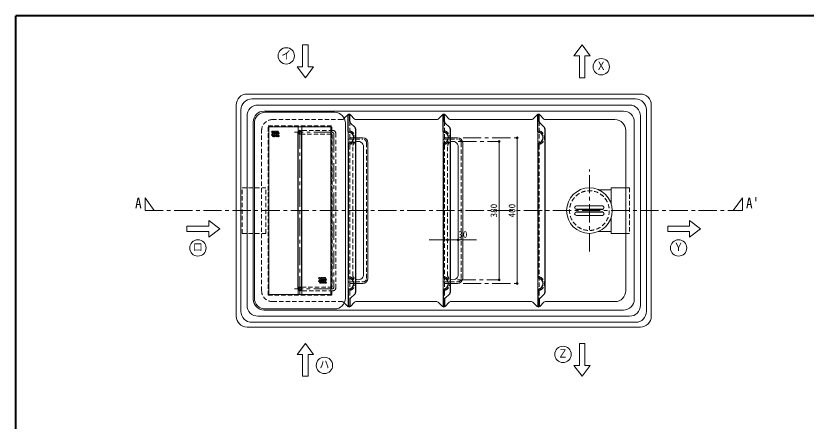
# Model space of a CAD drawing. Units: millimetres at full size, sheet at 1:10; details may follow other scales. Extents: x -2101 to 1949, y -1404 to 1406.
# Drawn here: x -2101 to 70, y 293 to 1406 of the extents above; entities that cross this region are included whole.
import ezdxf
from ezdxf.enums import TextEntityAlignment as Align

# ---------------------------------------------------------------- set-up
doc = ezdxf.new("R2010")
doc.units = ezdxf.units.MM
doc.header["$LTSCALE"] = 10
doc.header["$PDMODE"] = 32
doc.header["$PDSIZE"] = 5
doc.linetypes.add('CHAIN1', pattern=[8, 5, -1, 1, -1])
doc.linetypes.add('DASHED1', pattern=[1.8, 1.2, -0.6])
doc.layers.add('0-0____1', color=7, linetype='Continuous', lineweight=18)
doc.styles.add('ＭＳ ゴシック', font='')
doc.styles.get('ＭＳ ゴシック').set_extended_font_data('MS Gothic')

msp = doc.modelspace()

# ---------------------------------------------------------------- linework, layer by layer
at = {"layer": '0-0____1', "color": 1, "lineweight": 40}
for p in [(-2100.6, -1403.88), (1949.4, 1406.12)]:
    msp.add_line(p, (-2100.6, 1406.12), dxfattribs=at)
at = {"layer": '0-0____1', "color": 4, "lineweight": 9}
for p, q in [((-1313.1, 1326.12), (-1313.1, 1266.12)), ((-1298.1, 1326.12), (-1313.1, 1326.12)), ((-1298.1, 1266.12), (-1298.1, 1326.12)), ((-523.1, 1296.12), (-545.6, 1326.12)), ((-553.1, 1296.12), (-553.1, 1236.12)), ((-523.1, 1296.12), (-538.1, 1296.12)), ((-1328.1, 1266.12), (-1313.1, 1266.12)), ((-1328.1, 1266.12), (-1305.6, 1236.12)), ((-1283.1, 1266.12), (-1305.6, 1236.12)), ((-1298.1, 1266.12), (-1283.1, 1266.12)), ((-1452.39, 1177.9), (-398.81, 1177.9)), ((-415.6, 1161.12), (-1435.6, 1161.12)), ((-1482.39, 594.33), (-1482.39, 1147.9)), ((-1465.6, 611.12), (-1465.6, 1131.12)), ((-1418.81, 1144.33), (-432.39, 1144.33)), ((-385.6, 611.12), (-385.6, 1131.12)), ((-368.81, 1147.9), (-368.81, 594.33)), ((-1448.81, 627.9), (-1448.81, 1114.33)), ((-402.39, 1114.33), (-402.39, 627.9)), ((-1187.6, 1088.05), (-1187.6, 1055.18)), ((-927.6, 1088.05), (-927.6, 1055.18)), ((-667.6, 1088.05), (-667.6, 1055.18)), ((-1147.6, 1071.12), (-1167.6, 1071.12)), ((-887.6, 1071.12), (-907.6, 1071.12)), ((-723.6, 1071.12), (-723.6, 671.12)), ((-1145.6, 1046.12), (-1145.6, 696.12)), ((-1133.6, 1057.12), (-1133.6, 685.12)), ((-885.6, 1046.12), (-885.6, 696.12)), ((-873.6, 1057.12), (-873.6, 685.12)), ((-773.6, 681.12), (-773.6, 1061.12)), ((-465.6, 933.62), (-425.6, 933.62)), ((-465.6, 933.62), (-465.6, 888.62)), ((-465.6, 928.62), (-501.11, 928.62)), ((-561.1, 884.62), (-490.1, 884.62)), ((-561.1, 874.62), (-490.1, 874.62)), ((-561.1, 867.62), (-490.1, 867.62)), ((-561.1, 857.62), (-490.1, 857.62)), ((-1570.6, 828.62), (-1630.6, 828.62)), ((-1570.6, 843.62), (-1540.6, 821.12)), ((-1570.6, 828.62), (-1570.6, 843.62)), ((-250.6, 828.62), (-310.6, 828.62)), ((-250.6, 843.62), (-220.6, 821.12)), ((-250.6, 828.62), (-250.6, 843.62)), ((-1570.6, 798.62), (-1540.6, 821.12)), ((-1570.6, 798.62), (-1570.6, 813.62)), ((-465.6, 813.62), (-501.11, 813.62)), ((-250.6, 798.62), (-220.6, 821.12)), ((-250.6, 798.62), (-250.6, 813.62)), ((-965.6, 791.12), (-835.6, 791.12)), ((-1187.6, 654.18), (-1187.6, 687.05)), ((-927.6, 654.18), (-927.6, 687.05)), ((-667.6, 654.18), (-667.6, 687.05)), ((-1147.6, 671.12), (-1167.6, 671.12)), ((-887.6, 671.12), (-907.6, 671.12)), ((-1418.81, 597.9), (-432.39, 597.9)), ((-1452.39, 564.33), (-398.81, 564.33)), ((-1435.6, 581.12), (-415.6, 581.12)), ((-1283.1, 476.12), (-1305.6, 506.12)), ((-553.1, 506.12), (-553.1, 446.12)), ((-538.1, 506.12), (-553.1, 506.12)), ((-538.1, 446.12), (-538.1, 506.12)), ((-1313.1, 476.12), (-1313.1, 416.12)), ((-1283.1, 476.12), (-1298.1, 476.12)), ((-568.1, 446.12), (-553.1, 446.12)), ((-568.1, 446.12), (-545.6, 416.12)), ((-523.1, 446.12), (-545.6, 416.12)), ((-538.1, 446.12), (-523.1, 446.12))]:
    msp.add_line(p, q, dxfattribs=at)
at = {"layer": '0-0____1'}
for p, q in [((-385.6, 1191.12), (-1465.6, 1191.12)), ((-1495.6, 581.12), (-1495.6, 1161.12)), ((-355.6, 581.12), (-355.6, 1161.12)), ((-1225.6, 1141.12), (-1415.6, 1141.12)), ((-1198.86, 1124.72), (-1189.17, 1134.61)), ((-1170.28, 1122.62), (-1182.03, 1134.61)), ((-940.92, 1122.62), (-929.17, 1134.61)), ((-910.28, 1122.62), (-922.03, 1134.61)), ((-680.92, 1122.62), (-669.17, 1134.61)), ((-650.28, 1122.62), (-662.03, 1134.61)), ((-1445.6, 631.12), (-1445.6, 1111.12)), ((-1195.6, 631.12), (-1195.6, 1111.12)), ((-944.49, 1121.12), (-1166.71, 1121.12)), ((-684.49, 1121.12), (-906.71, 1121.12)), ((-455.6, 1121.12), (-646.71, 1121.12)), ((-1405.6, 641.12), (-1405.6, 1101.12)), ((-1235.6, 1101.12), (-1405.6, 1101.12)), ((-1325.6, 1101.12), (-1325.6, 1086.12)), ((-1315.6, 1101.12), (-1315.6, 1086.12)), ((-1235.6, 641.12), (-1235.6, 1101.12)), ((-425.6, 651.12), (-425.6, 1091.12)), ((-561.1, 884.12), (-490.1, 884.12)), ((-561.1, 875.12), (-490.1, 875.12)), ((-561.1, 867.12), (-490.1, 867.12)), ((-561.1, 858.12), (-490.1, 858.12)), ((-1325.6, 641.12), (-1325.6, 656.12)), ((-1315.6, 641.12), (-1315.6, 656.12)), ((-1405.6, 641.12), (-1235.6, 641.12)), ((-1198.86, 617.51), (-1189.17, 607.62)), ((-1170.28, 619.61), (-1182.03, 607.62)), ((-1166.71, 621.12), (-944.49, 621.12)), ((-940.92, 619.61), (-929.17, 607.62)), ((-910.28, 619.61), (-922.03, 607.62)), ((-906.71, 621.12), (-684.49, 621.12)), ((-680.92, 619.61), (-669.17, 607.62)), ((-650.28, 619.61), (-662.03, 607.62)), ((-646.71, 621.12), (-455.6, 621.12)), ((-1415.6, 601.12), (-1225.6, 601.12)), ((-1465.6, 551.12), (-385.6, 551.12))]:
    msp.add_line(p, q, dxfattribs=at)
at = {"layer": '0-0____1', "color": 5, "lineweight": 25}
for p, q in [((-1183.6, 1134.12), (-1187.6, 1134.12)), ((-1187.6, 1088.05), (-1187.6, 1134.12)), ((-1183.6, 1116.19), (-1183.6, 1134.12)), ((-923.6, 1134.12), (-927.6, 1134.12)), ((-927.6, 1088.05), (-927.6, 1134.12)), ((-923.6, 1116.19), (-923.6, 1134.12)), ((-663.6, 1134.12), (-667.6, 1134.12)), ((-667.6, 1088.05), (-667.6, 1134.12)), ((-663.6, 1116.19), (-663.6, 1134.12)), ((-1182.14, 1112.65), (-1169.07, 1099.58)), ((-922.14, 1112.65), (-909.07, 1099.58)), ((-662.14, 1112.65), (-649.07, 1099.58)), ((-1325.6, 656.12), (-1325.6, 1086.12)), ((-1315.6, 656.12), (-1315.6, 1086.12)), ((-1167.6, 1096.05), (-1167.6, 646.19)), ((-907.6, 1096.05), (-907.6, 646.19)), ((-647.6, 1096.05), (-647.6, 646.19)), ((-1187.6, 1055.18), (-1187.6, 687.05)), ((-927.6, 1055.18), (-927.6, 687.05)), ((-667.6, 1055.18), (-667.6, 687.05)), ((-1187.6, 654.18), (-1187.6, 608.12)), ((-927.6, 654.18), (-927.6, 608.12)), ((-667.6, 654.18), (-667.6, 608.12)), ((-1182.14, 629.58), (-1169.07, 642.65)), ((-922.14, 629.58), (-909.07, 642.65)), ((-662.14, 629.58), (-649.07, 642.65)), ((-1183.6, 608.12), (-1187.6, 608.12)), ((-1183.6, 626.05), (-1183.6, 608.12)), ((-923.6, 608.12), (-927.6, 608.12)), ((-923.6, 626.05), (-923.6, 608.12)), ((-663.6, 608.12), (-667.6, 608.12)), ((-663.6, 626.05), (-663.6, 608.12))]:
    msp.add_line(p, q, dxfattribs=at)
at = {"layer": '0-0____1', "color": 4, "linetype": 'DASHED1', "lineweight": 9}
for p, q in [((-1204.49, 1121.12), (-1395.6, 1121.12)), ((-1200.92, 1122.62), (-1198.86, 1124.72)), ((-1425.6, 651.12), (-1425.6, 1091.12)), ((-1408.1, 638.62), (-1408.1, 1103.62)), ((-1408.1, 1103.62), (-1233.1, 1103.62)), ((-1407.1, 639.62), (-1407.1, 1102.62)), ((-1407.1, 1102.62), (-1234.1, 1102.62)), ((-1229.45, 1091.12), (-1313.1, 1091.12)), ((-1234.1, 639.62), (-1234.1, 1102.62)), ((-1233.1, 638.62), (-1233.1, 1103.62)), ((-1183.6, 1050.76), (-1183.6, 1092.47)), ((-923.6, 1050.76), (-923.6, 1092.47)), ((-663.6, 1050.76), (-663.6, 1092.47)), ((-1234.45, 1081.12), (-1315.6, 1081.12)), ((-1232.02, 1078.62), (-1232.02, 663.62)), ((-1222.02, 1083.62), (-1222.02, 658.62)), ((-1186.1, 1067.12), (-1147.6, 1067.12)), ((-1180.6, 1071.12), (-1167.6, 1071.12)), ((-926.1, 1067.12), (-887.6, 1067.12)), ((-920.6, 1071.12), (-907.6, 1071.12)), ((-1175.6, 1046.12), (-1175.6, 696.12)), ((-1137.6, 1057.12), (-1137.6, 685.12)), ((-915.6, 1046.12), (-915.6, 696.12)), ((-877.6, 1057.12), (-877.6, 685.12)), ((-425.6, 808.62), (-415.6, 808.62)), ((-1186.1, 675.12), (-1147.6, 675.12)), ((-1183.6, 691.47), (-1183.6, 649.76)), ((-926.1, 675.12), (-887.6, 675.12)), ((-923.6, 691.47), (-923.6, 649.76)), ((-663.6, 691.47), (-663.6, 649.76)), ((-1315.6, 661.12), (-1234.52, 661.12)), ((-1229.52, 651.12), (-1313.1, 651.12)), ((-1180.6, 671.12), (-1167.6, 671.12)), ((-920.6, 671.12), (-907.6, 671.12)), ((-1408.1, 638.62), (-1233.1, 638.62)), ((-1407.1, 639.62), (-1234.1, 639.62)), ((-1395.6, 621.12), (-1204.49, 621.12)), ((-1200.92, 619.61), (-1198.86, 617.51))]:
    msp.add_line(p, q, dxfattribs=at)
at = {"layer": '0-0____1', "linetype": 'DASHED1'}
for p, q in [((-1183.6, 1116.19), (-1183.6, 1092.47)), ((-923.6, 1116.19), (-923.6, 1092.47)), ((-663.6, 1116.19), (-663.6, 1092.47)), ((-1183.6, 1050.76), (-1183.6, 691.47)), ((-923.6, 1050.76), (-923.6, 691.47)), ((-663.6, 1050.76), (-663.6, 691.47)), ((-1183.6, 649.76), (-1183.6, 626.05)), ((-923.6, 649.76), (-923.6, 626.05)), ((-663.6, 649.76), (-663.6, 626.05))]:
    msp.add_line(p, q, dxfattribs=at)
at = {"layer": '0-0____1', "color": 4, "linetype": 'CHAIN1', "lineweight": 9}
for p, q in [((-1231.95, 1086.12), (-1335.6, 1086.12)), ((-1320.6, 641.12), (-1320.6, 1101.12)), ((-1227.02, 1081.12), (-1227.02, 661.12)), ((-872.6, 1071.12), (-723.6, 1071.12)), ((-885.6, 1061.12), (-773.6, 1061.12)), ((-525.6, 758.62), (-525.6, 983.62)), ((-1745.6, 906.12), (-1720.6, 871.12)), ((-1745.6, 871.12), (-1745.6, 906.12)), ((-105.6, 906.12), (-130.6, 871.12)), ((-105.6, 871.12), (-105.6, 906.12)), ((-1745.6, 871.12), (-105.6, 871.12)), ((-887.6, 681.12), (-773.6, 681.12)), ((-1232.02, 656.12), (-1335.6, 656.12)), ((-872.6, 671.12), (-723.6, 671.12))]:
    msp.add_line(p, q, dxfattribs=at)
at = {"layer": '0-0____1', "color": 4, "lineweight": 9}
for points in [[(-553.1, 1296.12), (-568.1, 1296.12), (-545.6, 1326.12)], [(-553.1, 1236.12), (-538.1, 1236.12), (-538.1, 1296.12)], [(-465.6, 853.62), (-465.6, 808.62), (-425.6, 808.62)], [(-1630.6, 828.62), (-1630.6, 813.62), (-1570.6, 813.62)], [(-310.6, 828.62), (-310.6, 813.62), (-250.6, 813.62)], [(-1313.1, 476.12), (-1328.1, 476.12), (-1305.6, 506.12)], [(-1313.1, 416.12), (-1298.1, 416.12), (-1298.1, 476.12)]]:
    msp.add_lwpolyline(points, dxfattribs=at)
at = {"layer": '0-0____1', "color": 4, "linetype": 'DASHED1', "lineweight": 9}
for points in [[(-1479.27, 808.62), (-1479.27, 933.62), (-1414.27, 933.62)], [(-1479.27, 808.62), (-1414.27, 808.62), (-1414.27, 933.62)], [(-425.6, 933.62), (-415.6, 933.62), (-415.6, 808.62)]]:
    msp.add_lwpolyline(points, dxfattribs=at)
at = {"layer": '0-0____1'}
for centre, radius in [((-1358.1, 1296.12), 22.5), ((-493.1, 1266.12), 22.5), ((-525.6, 871.12), 62.5), ((-1600.6, 768.62), 22.5), ((-280.6, 768.62), 22.5), ((-598.1, 476.12), 22.5), ((-1253.1, 446.12), 22.5)]:
    msp.add_circle(centre, radius, dxfattribs=at)
at = {"layer": '0-0____1', "color": 4, "lineweight": 9}
for centre in [(-1396.63, 1087.64), (-1394.13, 1083.64), (-1391.63, 1087.64), (-1389.13, 1083.64), (-1386.63, 1087.64), (-1384.13, 1083.64), (-1381.63, 1087.64), (-1379.13, 1083.64), (-1396.63, 1079.64), (-1394.13, 1075.64), (-1391.63, 1079.64), (-1389.13, 1075.64), (-1386.63, 1079.64), (-1384.13, 1075.64), (-1381.63, 1079.64), (-1379.13, 1075.64), (-1267.06, 685.59), (-1267.06, 677.59), (-1264.56, 681.59), (-1264.56, 673.59), (-1262.06, 685.59), (-1262.06, 677.59), (-1259.56, 681.59), (-1259.56, 673.59), (-1257.06, 685.59), (-1257.06, 677.59), (-1254.56, 681.59), (-1254.56, 673.59), (-1252.06, 685.59), (-1252.06, 677.59), (-1249.56, 681.59), (-1249.56, 673.59)]:
    msp.add_circle(centre, 2, dxfattribs=at)
at = {"layer": '0-0____1', "color": 4, "linetype": 'DASHED1', "lineweight": 9}
msp.add_circle((-525.6, 871.12), 54.5, dxfattribs=at)
at = {"layer": '0-0____1'}
for centre, radius, start, end in [((-1465.6, 1161.12), 30, 90, 180), ((-385.6, 1161.12), 30, 0, 90), ((-1415.6, 1111.12), 30, 90, 180), ((-1225.6, 1111.12), 30, 0, 90), ((-1185.6, 1131.12), 5, 44.3947, 135.6053), ((-925.6, 1131.12), 5, 44.3947, 135.6053), ((-665.6, 1131.12), 5, 44.3947, 135.6053), ((-1166.71, 1126.12), 5, 224.3947, 270), ((-944.49, 1126.12), 5, 270, 315.6053), ((-906.71, 1126.12), 5, 224.3947, 270), ((-684.49, 1126.12), 5, 270, 315.6053), ((-646.71, 1126.12), 5, 224.3947, 270), ((-455.6, 1091.12), 30, 0, 90), ((-561.1, 879.62), 4.5, 90, 270), ((-490.1, 879.62), 4.5, 270, 90), ((-561.1, 862.62), 4.5, 90, 270), ((-490.1, 862.62), 4.5, 270, 90), ((-455.6, 651.12), 30, 270, 0), ((-1415.6, 631.12), 30, 180, 270), ((-1225.6, 631.12), 30, 270, 0), ((-1166.71, 616.12), 5, 90, 135.6053), ((-944.49, 616.12), 5, 44.3947, 90), ((-906.71, 616.12), 5, 90, 135.6053), ((-684.49, 616.12), 5, 44.3947, 90), ((-646.71, 616.12), 5, 90, 135.6053), ((-1185.6, 611.12), 5, 224.3947, 315.6053), ((-925.6, 611.12), 5, 224.3947, 315.6053), ((-665.6, 611.12), 5, 224.3947, 315.6053), ((-1465.6, 581.12), 30, 180, 270), ((-385.6, 581.12), 30, 270, 0)]:
    msp.add_arc(centre, radius, start, end, dxfattribs=at)
at = {"layer": '0-0____1', "color": 4, "lineweight": 9}
for centre, radius, start, end in [((-1452.39, 1147.9), 30, 90, 180), ((-398.81, 1147.9), 30, 0, 90), ((-1435.6, 1131.12), 30, 90, 180), ((-415.6, 1131.12), 30, 0, 90), ((-1418.81, 1114.33), 30, 90, 180), ((-432.39, 1114.33), 30, 0, 90), ((-1147.6, 1057.12), 14, 0, 90), ((-887.6, 1057.12), 14, 0, 90), ((-1160.6, 1046.12), 15, 0, 117.81814), ((-900.6, 1046.12), 15, 0, 117.81814), ((-561.1, 879.62), 5, 90, 270), ((-490.1, 879.62), 5, 270, 90), ((-561.1, 862.62), 5, 90, 270), ((-490.1, 862.62), 5, 270, 90), ((-1160.6, 696.12), 15, 242.18186, 0), ((-900.6, 696.12), 15, 242.18186, 0), ((-1147.6, 685.12), 14, 270, 0), ((-887.6, 685.12), 14, 270, 0), ((-1435.6, 611.12), 30, 180, 270), ((-1418.81, 627.9), 30, 180, 270), ((-432.39, 627.9), 30, 270, 0), ((-415.6, 611.12), 30, 270, 0), ((-1452.39, 594.33), 30, 180, 270), ((-398.81, 594.33), 30, 270, 0)]:
    msp.add_arc(centre, radius, start, end, dxfattribs=at)
at = {"layer": '0-0____1', "color": 4, "linetype": 'DASHED1', "lineweight": 9}
for centre, radius, start, end in [((-1395.6, 1091.12), 30, 90, 180), ((-1204.49, 1126.12), 5, 270, 315.6053), ((-1315.6, 1091.12), 10, 180, 270), ((-1313.1, 1093.62), 2.5, 180, 270), ((-1229.52, 1083.62), 7.5, 0, 90), ((-1234.52, 1078.62), 2.5, 0, 90), ((-1186.1, 1068.62), 1.5, 180, 270), ((-1180.6, 1074.12), 3, 180, 270), ((-1147.6, 1057.12), 10, 0, 90), ((-926.1, 1068.62), 1.5, 180, 270), ((-920.6, 1074.12), 3, 180, 270), ((-887.6, 1057.12), 10, 0, 90), ((-1160.6, 1046.12), 15, 117.81814, 180), ((-900.6, 1046.12), 15, 117.81814, 180), ((-1160.6, 696.12), 15, 180, 242.18186), ((-900.6, 696.12), 15, 180, 242.18186), ((-1186.1, 673.62), 1.5, 90, 180), ((-1147.6, 685.12), 10, 270, 0), ((-926.1, 673.62), 1.5, 90, 180), ((-887.6, 685.12), 10, 270, 0), ((-1395.6, 651.12), 30, 180, 270), ((-1315.6, 651.12), 10, 90, 180), ((-1313.1, 648.62), 2.5, 90, 180), ((-1234.52, 663.62), 2.5, 270, 0), ((-1229.52, 658.62), 7.5, 270, 0), ((-1180.6, 668.12), 3, 90, 180), ((-920.6, 668.12), 3, 90, 180), ((-1204.49, 616.12), 5, 44.3947, 90)]:
    msp.add_arc(centre, radius, start, end, dxfattribs=at)
at = {"layer": '0-0____1', "color": 5, "lineweight": 25}
for centre, radius, start, end in [((-1178.6, 1116.19), 5, 180, 225), ((-918.6, 1116.19), 5, 180, 225), ((-658.6, 1116.19), 5, 180, 225), ((-1320.6, 1086.12), 5, 0, 180), ((-1186.1, 1088.05), 1.5, 180, 264.78409), ((-1187.6, 1071.62), 15, 275.21591, 84.78409), ((-1172.6, 1096.05), 5, 0, 45), ((-926.1, 1088.05), 1.5, 180, 264.78409), ((-927.6, 1071.62), 15, 275.21591, 84.78409), ((-912.6, 1096.05), 5, 0, 45), ((-666.1, 1088.05), 1.5, 180, 264.78409), ((-667.6, 1071.62), 15, 275.21591, 84.78409), ((-652.6, 1096.05), 5, 0, 45), ((-1186.1, 1055.18), 1.5, 95.21591, 180), ((-926.1, 1055.18), 1.5, 95.21591, 180), ((-666.1, 1055.18), 1.5, 95.21591, 180), ((-1186.1, 687.05), 1.5, 180, 264.78409), ((-1187.6, 670.62), 15, 275.21591, 84.78409), ((-926.1, 687.05), 1.5, 180, 264.78409), ((-927.6, 670.62), 15, 275.21591, 84.78409), ((-666.1, 687.05), 1.5, 180, 264.78409), ((-667.6, 670.62), 15, 275.21591, 84.78409), ((-1320.6, 656.12), 5, 180, 0), ((-1186.1, 654.18), 1.5, 95.21591, 180), ((-926.1, 654.18), 1.5, 95.21591, 180), ((-666.1, 654.18), 1.5, 95.21591, 180), ((-1178.6, 626.05), 5, 135, 180), ((-1172.6, 646.19), 5, 315, 0), ((-918.6, 626.05), 5, 135, 180), ((-912.6, 646.19), 5, 315, 0), ((-658.6, 626.05), 5, 135, 180), ((-652.6, 646.19), 5, 315, 0)]:
    msp.add_arc(centre, radius, start, end, dxfattribs=at)
at = {"layer": '0-0____1', "linetype": 'DASHED1'}
for centre, radius, start, end in [((-1320.6, 1086.12), 5, 180, 0), ((-1180.6, 1092.47), 3, 180, 251.447), ((-1187.6, 1071.62), 19, 288.553, 71.447), ((-920.6, 1092.47), 3, 180, 251.447), ((-927.6, 1071.62), 19, 288.553, 71.447), ((-660.6, 1092.47), 3, 180, 251.447), ((-667.6, 1071.62), 19, 288.553, 71.447), ((-1180.6, 1050.76), 3, 108.553, 180), ((-920.6, 1050.76), 3, 108.553, 180), ((-660.6, 1050.76), 3, 108.553, 180), ((-1180.6, 691.47), 3, 180, 251.447), ((-1187.6, 670.62), 19, 288.553, 71.447), ((-920.6, 691.47), 3, 180, 251.447), ((-927.6, 670.62), 19, 288.553, 71.447), ((-660.6, 691.47), 3, 180, 251.447), ((-667.6, 670.62), 19, 288.553, 71.447), ((-1320.6, 656.12), 5, 0, 180), ((-1180.6, 649.76), 3, 108.553, 180), ((-920.6, 649.76), 3, 108.553, 180), ((-660.6, 649.76), 3, 108.553, 180)]:
    msp.add_arc(centre, radius, start, end, dxfattribs=at)
at = {"layer": '0-0____1', "color": 4, "linetype": 'CHAIN1', "lineweight": 9}
for centre, start, end in [((-1315.6, 1091.12), 180, 270), ((-1232.02, 1081.12), 0, 90), ((-1315.6, 651.12), 90, 180), ((-1232.02, 661.12), 270, 0)]:
    msp.add_arc(centre, 5, start, end, dxfattribs=at)
at = {"layer": '0-0____1', "color": 1}
for p in [(-773.6, 1061.12), (-723.6, 1071.12), (-915.6, 791.12), (-885.6, 791.12), (-773.6, 681.12), (-723.6, 671.12)]:
    msp.add_point(p, dxfattribs=at)

# ---------------------------------------------------------------- texts
at = {"layer": '0-0____1', "style": 'ＭＳ ゴシック', "width": 0.9}
for s, height, p in [('イ', 21.99, (-1371.85, 1281.12)), ('Ｘ', 21.99, (-506.85, 1251.12)), ('A', 29.33, (-1773.1, 868.62)), ("A'", 29.33, (-95.6, 868.62)), ('Ｙ', 21.99, (-294.35, 753.62)), ('ロ', 21.99, (-1614.35, 753.62)), ('Ｚ', 21.99, (-611.85, 461.12)), ('ハ', 21.99, (-1266.85, 431.12))]:
    msp.add_text(s, height=height, dxfattribs=at).set_placement(p, align=Align.BOTTOM_LEFT)
at = {"layer": '0-0____1', "style": 'ＭＳ ゴシック'}
for s, p in [('380', (-773.6, 852.37)), ('400', (-723.6, 852.37))]:
    msp.add_text(s, height=18.33, rotation=90, dxfattribs=at).set_placement(p, align=Align.BOTTOM_LEFT)
msp.add_text('30', height=18.33, dxfattribs=at).set_placement((-885.6, 791.12), align=Align.BOTTOM_LEFT)

doc.saveas('drawing.dxf')
